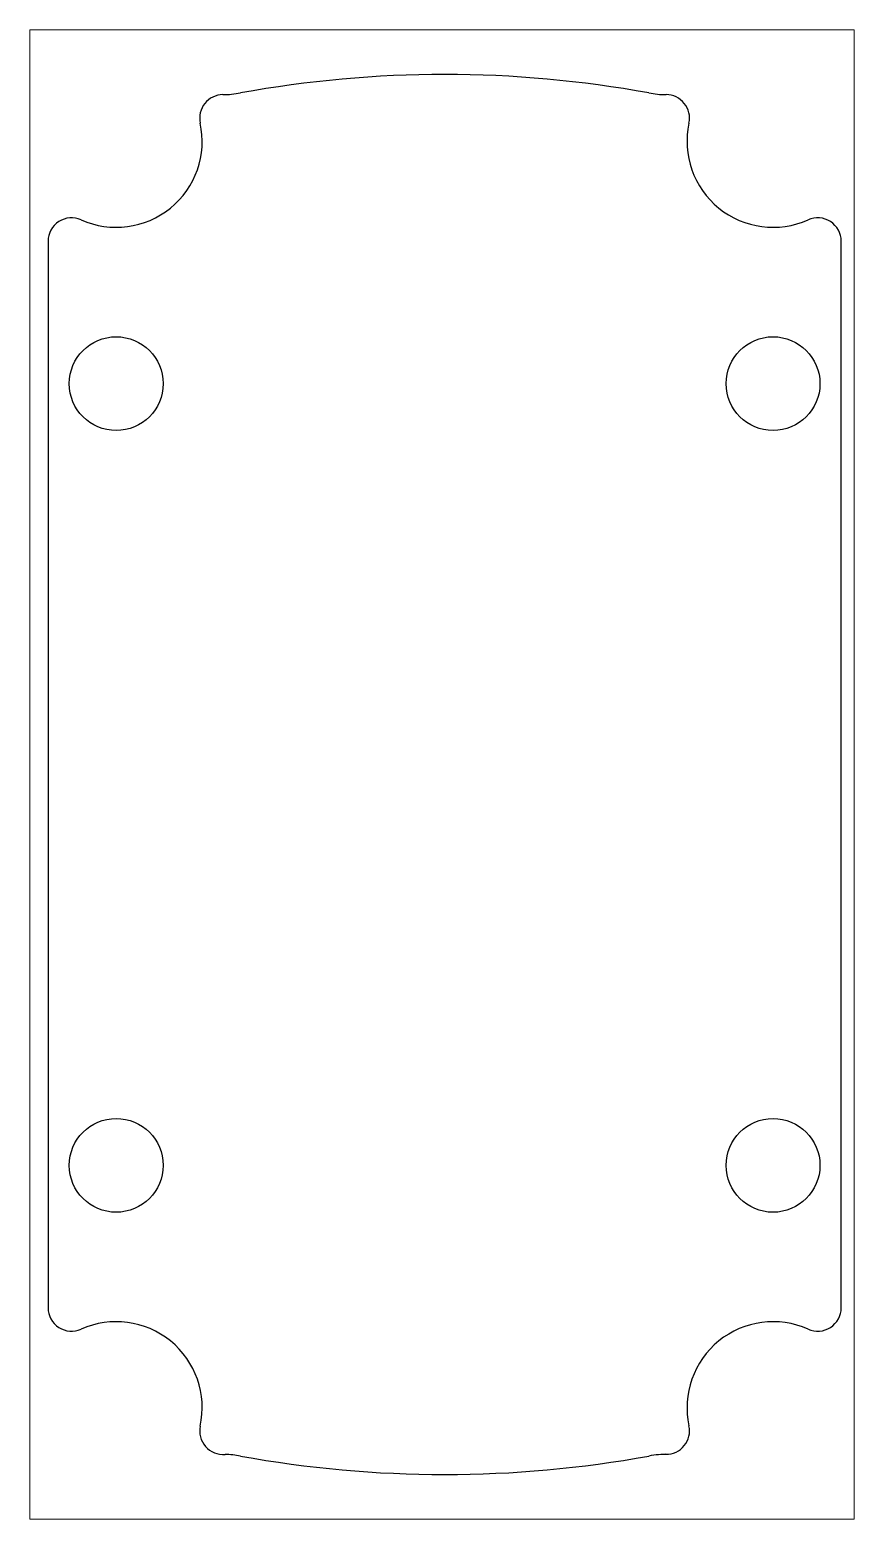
# Paper-space layout '配置1' of a CAD drawing. Header units: millimetres. Extents: x 85 to 171, y 20 to 176.
# The model-space entities are those that its viewports show. They can reach past a viewport. Long polylines and large blocks are cut down to what shows.
import ezdxf

# ---------------------------------------------------------------- set-up
doc = ezdxf.new("R2010")
doc.units = ezdxf.units.MM

msp = doc.modelspace()

# ---------------------------------------------------------------- linework, layer by layer
at = {"color": 7, "linetype": 'Continuous'}
for p, q in [((96.758, 92.592), (96.758, 24.372)), ((147.473, 24.372), (147.473, 92.592))]:
    msp.add_line(p, q, dxfattribs=at)
msp.add_line((136.42, 14.996), (136.264, 14.997))
for centre in [(101.115, 83.482), (143.115, 83.482), (101.115, 33.482), (143.115, 33.482)]:
    msp.add_circle(centre, 3)
for centre, radius, start, end in [((122.115, 30.358), 72.899, 79.67875, 100.32124), ((107.856, 108.656), 6.688, 270.69593, 280.32066), ((136.376, 108.667), 6.699, 259.68341, 269.13335), ((107.856, 8.308), 6.688, 79.67934, 88.09478), ((122.115, 86.607), 72.899, 259.67876, 280.32125), ((136.374, 8.308), 6.688, 89.61117, 100.32057)]:
    msp.add_arc(centre, radius, start, end, dxfattribs=at)
for centre, radius, start, end in [((107.955, 100.469), 1.5, 90.69593, 192.26528), ((136.275, 100.469), 1.5, 347.73413, 90.01456), ((101.115, 98.982), 5.5, 245.90674, 12.26528), ((143.115, 98.982), 5.5, 167.73413, 294.09326), ((98.258, 92.592), 1.5, 65.90674, 180), ((145.973, 92.592), 1.5, 0, 114.09326), ((98.258, 24.372), 1.5, 180, 294.09326), ((145.973, 24.372), 1.5, 245.90674, 0), ((101.115, 17.982), 5.5, 347.66531, 114.09326), ((143.115, 17.982), 5.5, 65.90674, 192.25257), ((107.954, 16.487), 1.5, 167.66531, 274.7686), ((136.275, 16.497), 1.5, 269.59276, 12.25257)]:
    msp.add_arc(centre, radius, start, end)

psp = doc.layouts.new('配置1')

# ---------------------------------------------------------------- viewports
at = {"layer": '0'}
psp.add_viewport(center=(128.22, 97.5), size=(86.32, 156), view_center_point=(121.946, 58.482), view_height=95.27, dxfattribs=at)

doc.saveas('drawing.dxf')
